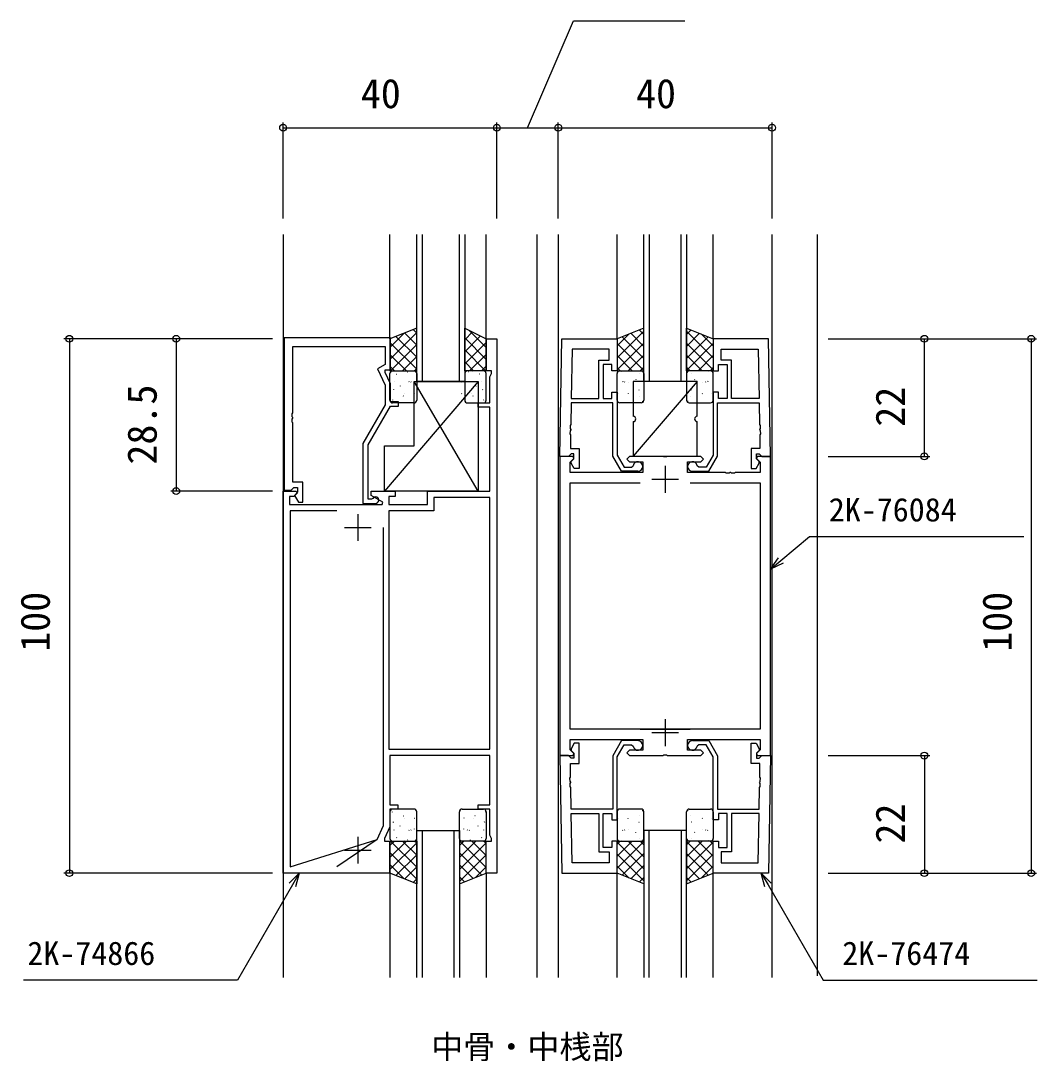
# Model space of a CAD drawing. Units: millimetres, scale not verified. Extents: x -437 to 438, y -681 to 679.
# Drawn here: x -95.8 to 94.4, y 100 to 294.7 of the extents above; entities that cross this region are included whole.
import ezdxf
from ezdxf.enums import TextEntityAlignment as Align

# ---------------------------------------------------------------- set-up
doc = ezdxf.new("R2010")
doc.units = ezdxf.units.MM
doc.header["$LTSCALE"] = 4
for name, color, linetype in [('0-1_USER1', 3, 'Continuous'), ('0-2_YKK_11', 7, 'Continuous'), ('0-3_YKK_12', 2, 'Continuous'), ('0-4_YKK_13', 4, 'Continuous'), ('0-6_YKK_D', 6, 'Continuous')]:
    doc.layers.add(name, color=color, linetype=linetype)
doc.styles.add('ＭＳ ゴシック', font='')
doc.styles.get('ＭＳ ゴシック').set_extended_font_data('MS Gothic')

msp = doc.modelspace()

# ---------------------------------------------------------------- linework, layer by layer
at = {"layer": '0-2_YKK_11'}
for p, q in [((24.8, 211.359), (24.8, 206.359)), ((22.3, 208.859), (27.3, 208.859)), ((-32.7, 202.359), (-32.7, 197.359)), ((-35.2, 199.859), (-30.2, 199.859)), ((24.8, 163.959), (24.8, 158.959)), ((22.3, 161.459), (27.3, 161.459)), ((-32.7, 141.959), (-32.7, 136.959)), ((-35.2, 139.459), (-30.2, 139.459))]:
    msp.add_line(p, q, dxfattribs=at)
for points in [[(-6.7, 235.159), (-6.7, 135.159), (-8.7, 135.159), (-8.7, 141.159), (-7.7, 141.159), (-7.7, 141.659), (-8, 142.303), (-8, 147.159), (-10.2, 147.159), (-10.2, 147.959), (-8, 147.959), (-8, 157.159), (-26.7, 157.159), (-26.7, 147.959), (-25.2, 147.959), (-25.2, 147.159), (-26.7, 147.159), (-26.7, 143.804), (-27.7, 141.659), (-27.7, 141.159), (-26.7, 141.159), (-26.7, 135.159), (-46.7, 135.159), (-46.7, 206.659), (-44.224, 206.659), (-44.064, 206.272), (-44.676, 205.659), (-45.5, 205.659), (-45.5, 204.159), (-28.156, 204.159), (-28.035, 204.609), (-30.2, 205.859), (-30.2, 206.659), (-25.7, 206.659), (-25.7, 205.659), (-26.9, 205.659), (-26.9, 204.159), (-19.7, 204.159), (-19.7, 206.659), (-8, 206.659)], [(-46.5, 235.359), (-46.5, 206.859), (-45.17, 206.859), (-44.87, 207.159), (-44.67, 207.359), (-44, 207.359), (-44, 206.433), (-44.574, 205.859), (-43.823, 204.559), (-43, 204.559), (-43, 208.359), (-44.87, 208.359), (-44.87, 219.401), (-44.99, 219.584), (-44.99, 220.134), (-44.87, 220.318), (-44.87, 220.401), (-44.99, 220.584), (-44.99, 221.134), (-44.87, 221.318), (-44.87, 233.729), (-27.6, 233.729), (-27.6, 230.359), (-29.02, 229.539), (-27.6, 226.493), (-27.6, 222.827), (-31.8, 215.553), (-31.8, 204.359), (-29.4, 204.359)], [(-29.899, 205.293), (-30.148, 205.159), (-30.8, 205.159), (-30.8, 215.285), (-26.6, 222.559), (-25.1, 222.559), (-25.1, 223.359), (-26.6, 223.359), (-26.6, 226.715), (-27.6, 228.859), (-27.6, 229.359), (-26.6, 229.359), (-26.6, 235.359), (-46.5, 235.359)], [(-8, 206.659), (-8, 222.359), (-10.2, 222.359), (-10.2, 223.159), (-8, 223.159), (-8, 228.016), (-7.7, 228.659), (-7.7, 229.159), (-8.7, 229.159), (-8.7, 235.159), (-6.7, 235.159)], [(5.1, 213.159), (5.484, 235.159), (15.8, 235.159), (15.8, 229.159), (14.8, 229.159), (14.8, 230.359), (13.2, 230.359), (13.2, 223.959), (14.8, 223.959), (14.8, 225.159), (15.8, 225.159), (15.8, 213.411), (17.1, 211.159), (18.516, 211.159), (18.812, 211.409)], [(44.5, 213.159), (44.116, 235.159), (33.8, 235.159), (33.8, 229.159), (34.8, 229.159), (34.8, 230.359), (36.4, 230.359), (36.4, 223.959), (34.8, 223.959), (34.8, 225.159), (33.8, 225.159), (33.8, 213.411), (32.5, 211.159), (31.083, 211.159), (30.787, 211.409)], [(19.7, 210.359), (16.638, 210.359), (15, 213.197), (15, 223.159), (7.204, 223.159), (7.134, 219.118), (7.011, 218.936), (7.001, 218.387), (7.118, 218.201), (7.116, 218.118), (6.993, 217.937), (6.984, 217.387), (7.1, 217.201), (7.056, 214.659), (8.7, 214.659), (8.7, 210.859), (7.8, 210.859), (7.2, 211.899), (7.2, 212.209), (7.7, 212.709), (7.7, 213.659), (7.229, 213.659), (7.029, 213.459), (6.729, 213.159), (5.1, 213.159)], [(29.9, 210.359), (32.961, 210.359), (34.6, 213.197), (34.6, 223.159), (42.395, 223.159), (42.465, 219.118), (42.588, 218.936), (42.598, 218.387), (42.481, 218.201), (42.483, 218.118), (42.606, 217.937), (42.615, 217.387), (42.499, 217.201), (42.543, 214.659), (40.9, 214.659), (40.9, 210.859), (41.8, 210.859), (42.4, 211.899), (42.4, 212.209), (41.9, 212.709), (41.9, 213.659), (42.37, 213.659), (42.57, 213.459), (42.87, 213.159), (44.5, 213.159)], [(5.1, 213.159), (5.1, 157.159), (7.576, 157.159), (7.736, 157.547), (7.03, 158.254), (7.03, 160.159), (20.6, 160.159), (20.6, 158.159), (18.1, 158.159), (17.6, 157.659), (18.1, 157.159), (24.342, 157.159), (24.525, 157.279), (25.075, 157.279), (25.258, 157.159), (31.5, 157.159), (32, 157.659), (31.5, 158.159), (29, 158.159), (29, 160.159), (42.57, 160.159), (42.57, 158.254), (41.864, 157.547), (42.024, 157.159), (44.5, 157.159), (44.5, 213.159), (42.024, 213.159), (41.864, 212.772), (42.57, 212.065), (42.57, 210.159), (37.958, 210.159), (37.775, 210.039), (37.225, 210.039), (37.042, 210.159), (36.958, 210.159), (36.775, 210.039), (36.225, 210.039), (36.042, 210.159), (29, 210.159), (29, 212.159)], [(29, 212.159), (31.5, 212.159), (32, 212.659), (31.5, 213.159), (25.258, 213.159), (25.075, 213.039), (24.525, 213.039), (24.342, 213.159), (18.1, 213.159), (17.6, 212.659), (18.1, 212.159), (20.6, 212.159), (20.6, 210.159), (7.03, 210.159), (7.03, 212.065), (7.736, 212.772), (7.576, 213.159), (5.1, 213.159)], [(20.126, 162.089), (7.03, 162.089), (7.03, 208.229), (20.126, 208.229)], [(29.474, 208.229), (42.57, 208.229), (42.57, 162.089), (20.126, 162.089), (29.474, 162.089)], [(-36.669, 202.959), (-45.4, 202.959), (-45.4, 136.359), (-29.123, 141.448), (-36.669, 136.359)], [(-29.123, 141.448), (-27.9, 144.07), (-27.9, 199.859)], [(19.699, 159.959), (16.637, 159.959), (14.999, 157.122), (14.999, 147.159), (7.204, 147.159), (7.133, 151.201), (7.01, 151.383), (7.001, 151.932), (7.117, 152.118), (7.116, 152.201), (6.993, 152.382), (6.983, 152.932), (7.1, 153.118), (7.056, 155.659), (8.699, 155.659), (8.699, 159.459), (7.799, 159.459), (7.199, 158.42), (7.199, 158.109), (7.699, 157.609), (7.699, 156.659), (7.229, 156.659), (7.029, 156.859), (6.729, 157.159), (5.099, 157.159)], [(29.899, 159.959), (32.961, 159.959), (34.599, 157.122), (34.599, 147.159), (42.394, 147.159), (42.465, 151.201), (42.588, 151.383), (42.598, 151.932), (42.481, 152.118), (42.482, 152.201), (42.605, 152.382), (42.615, 152.932), (42.498, 153.118), (42.543, 155.659), (40.899, 155.659), (40.899, 159.459), (41.799, 159.459), (42.399, 158.42), (42.399, 158.109), (41.899, 157.609), (41.899, 156.659), (42.369, 156.659), (42.569, 156.859), (42.869, 157.159), (44.499, 157.159)], [(5.099, 157.159), (5.483, 135.159), (15.799, 135.159), (15.799, 141.159), (14.799, 141.159), (14.799, 139.959), (13.199, 139.959), (13.199, 146.359), (14.799, 146.359), (14.799, 145.159), (15.799, 145.159), (15.799, 156.908), (17.099, 159.159), (18.516, 159.159), (18.812, 158.909)], [(44.499, 157.159), (44.115, 135.159), (33.799, 135.159), (33.799, 141.159), (34.799, 141.159), (34.799, 139.959), (36.399, 139.959), (36.399, 146.359), (34.799, 146.359), (34.799, 145.159), (33.799, 145.159), (33.799, 156.908), (32.499, 159.159), (31.082, 159.159), (30.786, 158.909)]]:
    msp.add_lwpolyline(points, dxfattribs=at)
for points in [[(7.38, 233.229), (7.218, 223.959), (12.4, 223.959), (12.4, 231.159), (14.3, 231.159), (14.3, 233.229)], [(42.219, 233.229), (42.381, 223.959), (37.2, 223.959), (37.2, 231.159), (35.3, 231.159), (35.3, 233.229)], [(-8, 158.359), (-8, 205.459), (-18.5, 205.459), (-18.5, 202.959), (-26.9, 202.959), (-26.9, 158.359)], [(7.38, 137.089), (7.218, 146.359), (12.399, 146.359), (12.399, 139.159), (14.299, 139.159), (14.299, 137.089)], [(42.218, 137.089), (42.38, 146.359), (37.199, 146.359), (37.199, 139.159), (35.299, 139.159), (35.299, 137.089)]]:
    msp.add_lwpolyline(points, close=True, dxfattribs=at)
for centre, radius, start, end in [((19.7, 211.259), 0.9, 270, 170.40594), ((29.9, 211.259), 0.9, 9.59406, 270), ((-29.4, 204.959), 0.6, 270.00003, 146.25104), ((19.699, 159.059), 0.9, 189.59406, 90), ((29.899, 159.059), 0.9, 90, 350.40594)]:
    msp.add_arc(centre, radius, start, end, dxfattribs=at)
at = {"layer": '0-3_YKK_12'}
for p, q in [((-46.7, 254.659), (-46.7, 115.659)), ((-26.7, 235.159), (-26.7, 254.659)), ((-21.701, 227.159), (-21.701, 254.659)), ((-20.701, 254.659), (-20.701, 227.159)), ((-13.701, 227.159), (-13.701, 254.659)), ((-8.7, 235.159), (-8.7, 254.659)), ((0.8, 254.659), (0.8, 115.659)), ((4.8, 254.659), (4.8, 115.659)), ((15.8, 235.159), (15.8, 254.659)), ((20.8, 227.169), (20.8, 254.659)), ((21.8, 254.659), (21.8, 227.169)), ((27.8, 227.169), (27.8, 254.659)), ((33.8, 235.159), (33.8, 254.659)), ((44.8, 115.659), (44.8, 254.659)), ((53.3, 115.956), (53.3, 254.659)), ((-20.7, 143.163), (-20.7, 115.659)), ((-14.7, 115.659), (-14.7, 143.163)), ((20.8, 143.15), (20.8, 115.659)), ((21.8, 115.659), (21.8, 143.15)), ((27.8, 143.15), (27.8, 115.659)), ((-26.7, 135.159), (-26.7, 115.659)), ((-8.7, 135.159), (-8.7, 115.659)), ((15.8, 115.659), (15.8, 135.159)), ((33.8, 115.659), (33.8, 135.159))]:
    msp.add_line(p, q, dxfattribs=at)
for points in [[(-12.701, 254.659), (-12.701, 227.159), (-21.701, 227.159)], [(28.8, 254.659), (28.8, 227.169), (20.8, 227.169)], [(-21.7, 115.659), (-21.7, 143.163), (-13.7, 143.163), (-13.7, 115.659)], [(28.8, 115.659), (28.8, 143.15), (20.8, 143.15)]]:
    msp.add_lwpolyline(points, dxfattribs=at)
at = {"layer": '0-4_YKK_13'}
for p, q in [((-21.7, 236.306), (-26.7, 231.306)), ((-24.02, 236.231), (-26.7, 233.551)), ((-25.572, 235.611), (-21.7, 231.739)), ((-23.968, 236.252), (-21.7, 233.984)), ((-22.365, 236.894), (-21.7, 236.229)), ((-11.25, 236.434), (-12.7, 234.984)), ((-9.753, 235.686), (-12.7, 232.739)), ((-11.916, 236.767), (-8.7, 233.551)), ((20.8, 236.571), (15.8, 231.571)), ((18.055, 236.071), (15.8, 233.816)), ((18.35, 236.189), (20.8, 233.739)), ((19.953, 236.83), (20.8, 235.984)), ((29.647, 236.83), (28.8, 235.984)), ((28.8, 236.571), (33.8, 231.571)), ((31.25, 236.189), (28.8, 233.739)), ((31.545, 236.071), (33.8, 233.816)), ((-26.7, 234.494), (-21.7, 229.494)), ((-21.7, 234.061), (-26.602, 229.159)), ((-12.7, 235.306), (-8.7, 231.306)), ((-8.7, 234.494), (-12.7, 230.494)), ((20.8, 234.326), (15.8, 229.326)), ((15.8, 234.249), (20.8, 229.249)), ((16.746, 235.548), (20.8, 231.494)), ((32.854, 235.548), (28.8, 231.494)), ((28.8, 234.326), (33.8, 229.326)), ((33.8, 234.249), (28.8, 229.249)), ((-26.7, 232.249), (-23.611, 229.159)), ((-21.7, 231.816), (-24.357, 229.159)), ((-12.7, 233.061), (-8.798, 229.159)), ((-8.7, 232.249), (-11.789, 229.159)), ((15.8, 232.003), (18.634, 229.169)), ((20.8, 232.081), (17.888, 229.169)), ((28.8, 232.081), (31.712, 229.169)), ((33.8, 232.003), (30.966, 229.169)), ((-26.7, 230.004), (-25.856, 229.159)), ((-12.7, 230.816), (-11.043, 229.159)), ((-8.7, 230.004), (-9.544, 229.159)), ((15.8, 229.758), (16.389, 229.169)), ((20.8, 229.836), (20.133, 229.169)), ((28.8, 229.836), (29.467, 229.169)), ((33.8, 229.758), (33.211, 229.169)), ((-26.7, 223.659), (-26.7, 228.659)), ((-26.2, 229.159), (-22.2, 229.159)), ((-25.465, 228.539), (-25.422, 228.515)), ((-24.073, 229.065), (-24.066, 229.057)), ((-23.389, 228.971), (-23.345, 228.947)), ((-21.7, 229.571), (-22.112, 229.159)), ((-21.7, 228.659), (-21.7, 223.659)), ((-12.7, 228.659), (-12.7, 223.659)), ((-9.2, 229.159), (-12.2, 229.159)), ((-12.011, 228.971), (-12.055, 228.947)), ((-11.327, 229.065), (-11.334, 229.057)), ((-9.935, 228.539), (-9.978, 228.515)), ((-8.7, 223.659), (-8.7, 228.659)), ((15.8, 223.669), (15.8, 228.669)), ((16.3, 229.169), (20.3, 229.169)), ((16.611, 228.981), (16.655, 228.957)), ((19.922, 228.629), (19.928, 228.621)), ((20.8, 228.669), (20.8, 223.669)), ((28.8, 228.669), (28.8, 223.669)), ((33.3, 229.169), (29.3, 229.169)), ((29.678, 228.629), (29.672, 228.621)), ((32.989, 228.981), (32.945, 228.957)), ((33.8, 223.669), (33.8, 228.669)), ((-10.2, 227.157), (-27.7, 206.658)), ((-25.892, 227.082), (-25.885, 227.075)), ((-24.822, 226.347), (-24.778, 226.323)), ((-23.174, 227.192), (-23.128, 227.104)), ((-22.798, 227.081), (-22.754, 227.057)), ((-10.2, 206.658), (-22.2, 227.157)), ((-22.131, 226.897), (-22.125, 226.89)), ((-13.269, 226.897), (-13.275, 226.89)), ((-12.602, 227.081), (-12.646, 227.057)), ((-12.226, 227.192), (-12.272, 227.104)), ((-10.578, 226.347), (-10.622, 226.323)), ((-9.508, 227.082), (-9.515, 227.075)), ((16.826, 227.202), (16.872, 227.114)), ((17.202, 227.091), (17.246, 227.067)), ((17.869, 226.907), (17.875, 226.899)), ((30.8, 227.169), (18.8, 213.169)), ((19.279, 227.523), (19.323, 227.499)), ((30.321, 227.523), (30.277, 227.499)), ((31.731, 226.907), (31.725, 226.899)), ((32.398, 227.091), (32.354, 227.067)), ((32.774, 227.202), (32.728, 227.114)), ((-26.064, 225.668), (-26.017, 225.579)), ((-24.231, 224.457), (-24.187, 224.433)), ((-23.917, 224.877), (-23.911, 224.87)), ((-22.155, 224.89), (-22.111, 224.866)), ((-13.245, 224.89), (-13.289, 224.866)), ((-11.483, 224.877), (-11.489, 224.87)), ((-11.169, 224.457), (-11.213, 224.433)), ((-9.336, 225.668), (-9.383, 225.579)), ((15.8, 224.45), (15.813, 224.443)), ((16.083, 224.887), (16.089, 224.879)), ((17.845, 224.899), (17.889, 224.875)), ((19.87, 225.634), (19.914, 225.61)), ((20.077, 224.441), (20.084, 224.434)), ((29.523, 224.441), (29.516, 224.434)), ((29.73, 225.634), (29.686, 225.61)), ((31.755, 224.899), (31.711, 224.875)), ((33.517, 224.887), (33.511, 224.879)), ((33.8, 224.45), (33.787, 224.443)), ((-26.256, 223.723), (-26.212, 223.699)), ((-22.2, 223.159), (-26.2, 223.159)), ((-12.2, 223.159), (-9.2, 223.159)), ((-9.144, 223.723), (-9.188, 223.699)), ((20.3, 223.169), (16.3, 223.169)), ((20.513, 223.442), (20.557, 223.418)), ((29.087, 223.442), (29.043, 223.418)), ((29.3, 223.169), (33.3, 223.169)), ((18.8, 219.669), (18.8, 213.169)), ((-26.7, 146.663), (-26.7, 141.663)), ((-26.256, 146.599), (-26.212, 146.623)), ((-22.2, 147.163), (-26.2, 147.163)), ((-21.7, 141.663), (-21.7, 146.663)), ((-13.7, 141.663), (-13.7, 146.663)), ((-13.2, 147.163), (-9.2, 147.163)), ((-8.744, 146.599), (-8.788, 146.623)), ((-8.7, 146.663), (-8.7, 141.663)), ((15.8, 146.65), (15.8, 141.65)), ((20.3, 147.15), (16.3, 147.15)), ((20.513, 146.877), (20.557, 146.901)), ((20.8, 141.65), (20.8, 146.65)), ((28.8, 141.65), (28.8, 146.65)), ((29.086, 146.877), (29.042, 146.901)), ((29.3, 147.15), (33.3, 147.15)), ((33.8, 146.65), (33.8, 141.65)), ((-26.064, 144.655), (-26.017, 144.743)), ((-24.231, 145.865), (-24.187, 145.889)), ((-23.917, 145.445), (-23.911, 145.453)), ((-22.155, 145.433), (-22.111, 145.457)), ((-12.845, 145.433), (-12.889, 145.457)), ((-11.083, 145.445), (-11.089, 145.453)), ((-10.769, 145.865), (-10.813, 145.889)), ((-8.936, 144.655), (-8.983, 144.743)), ((15.8, 145.869), (15.812, 145.876)), ((16.082, 145.432), (16.089, 145.439)), ((17.845, 145.419), (17.889, 145.443)), ((19.87, 144.685), (19.914, 144.709)), ((20.077, 145.878), (20.083, 145.885)), ((29.522, 145.878), (29.516, 145.885)), ((29.729, 144.685), (29.685, 144.709)), ((31.754, 145.419), (31.71, 145.443)), ((33.517, 145.432), (33.51, 145.439)), ((33.8, 145.869), (33.787, 145.876)), ((-25.892, 143.24), (-25.885, 143.248)), ((-24.822, 143.975), (-24.778, 143.999)), ((-23.174, 143.13), (-23.128, 143.218)), ((-22.798, 143.241), (-22.754, 143.265)), ((-22.131, 143.425), (-22.125, 143.433)), ((-12.869, 143.425), (-12.875, 143.433)), ((-12.202, 143.241), (-12.246, 143.265)), ((-11.826, 143.13), (-11.872, 143.218)), ((-10.178, 143.975), (-10.222, 143.999)), ((-9.108, 143.24), (-9.115, 143.248)), ((16.825, 143.117), (16.872, 143.205)), ((17.202, 143.228), (17.246, 143.252)), ((17.868, 143.412), (17.875, 143.42)), ((19.278, 142.795), (19.322, 142.819)), ((30.321, 142.795), (30.277, 142.819)), ((31.731, 143.412), (31.724, 143.42)), ((32.397, 143.228), (32.353, 143.252)), ((32.774, 143.117), (32.727, 143.205)), ((-26.7, 140.319), (-25.856, 141.163)), ((-26.7, 138.074), (-23.611, 141.163)), ((-26.7, 135.829), (-21.7, 140.829)), ((-21.7, 136.261), (-26.602, 141.163)), ((-26.2, 141.163), (-22.2, 141.163)), ((-25.465, 141.784), (-25.422, 141.808)), ((-21.7, 138.506), (-24.357, 141.163)), ((-24.073, 141.258), (-24.066, 141.265)), ((-23.389, 141.351), (-23.345, 141.375)), ((-21.7, 140.751), (-22.112, 141.163)), ((-13.7, 140.351), (-12.888, 141.163)), ((-13.7, 138.106), (-10.643, 141.163)), ((-13.7, 135.861), (-8.7, 140.861)), ((-8.7, 136.229), (-13.634, 141.163)), ((-9.2, 141.163), (-13.2, 141.163)), ((-11.611, 141.351), (-11.655, 141.375)), ((-8.7, 138.474), (-11.389, 141.163)), ((-10.927, 141.258), (-10.934, 141.265)), ((-9.535, 141.784), (-9.578, 141.808)), ((-8.7, 140.719), (-9.144, 141.163)), ((15.8, 140.56), (16.389, 141.15)), ((15.8, 138.315), (18.634, 141.15)), ((15.8, 136.07), (20.8, 141.07)), ((20.8, 135.993), (15.8, 140.993)), ((16.3, 141.15), (20.3, 141.15)), ((16.611, 141.338), (16.655, 141.362)), ((20.8, 138.238), (17.888, 141.15)), ((19.921, 141.69), (19.928, 141.698)), ((20.8, 140.483), (20.133, 141.15)), ((28.8, 140.483), (29.466, 141.15)), ((28.8, 138.238), (31.711, 141.15)), ((33.8, 136.07), (28.8, 141.07)), ((28.8, 135.993), (33.8, 140.993)), ((33.3, 141.15), (29.3, 141.15)), ((29.678, 141.69), (29.671, 141.698)), ((33.8, 138.315), (30.965, 141.15)), ((32.988, 141.338), (32.945, 141.362)), ((33.8, 140.56), (33.21, 141.15)), ((-21.7, 134.016), (-26.7, 139.016)), ((-25.572, 134.712), (-21.7, 138.584)), ((-9.542, 134.826), (-13.7, 138.984)), ((-13.7, 133.616), (-8.7, 138.616)), ((20.8, 133.748), (15.8, 138.748)), ((16.746, 134.771), (20.8, 138.825)), ((32.853, 134.771), (28.8, 138.825)), ((28.8, 133.748), (33.8, 138.748)), ((-24.02, 134.091), (-26.7, 136.771)), ((-23.968, 134.07), (-21.7, 136.338)), ((-11.146, 134.185), (-13.7, 136.738)), ((-10.713, 134.358), (-8.7, 136.371)), ((18.055, 134.248), (15.8, 136.503)), ((18.349, 134.13), (20.8, 136.58)), ((31.25, 134.13), (28.8, 136.58)), ((31.544, 134.248), (33.8, 136.503)), ((-12.75, 133.543), (-13.7, 134.493)), ((19.953, 133.488), (20.8, 134.335)), ((29.646, 133.488), (28.8, 134.335)), ((-22.365, 133.429), (-21.7, 134.093))]:
    msp.add_line(p, q, dxfattribs=at)
for points in [[(-21.7, 237.159), (-26.7, 235.159), (-26.7, 229.159), (-21.7, 229.159)], [(-12.7, 237.159), (-8.7, 235.159), (-8.7, 229.159), (-12.7, 229.159)], [(20.8, 237.169), (15.8, 235.169), (15.8, 229.169), (20.8, 229.169)], [(28.8, 237.169), (33.8, 235.169), (33.8, 229.169), (28.8, 229.169)], [(-22.2, 227.157), (-10.2, 227.157), (-10.2, 206.658), (-27.7, 206.658), (-27.7, 215.158), (-22.2, 215.158)], [(-21.7, 133.163), (-26.7, 135.163), (-26.7, 141.163), (-21.7, 141.163)], [(-13.7, 133.163), (-8.7, 135.163), (-8.7, 141.163), (-13.7, 141.163)], [(20.8, 133.15), (15.8, 135.15), (15.8, 141.15), (20.8, 141.15)], [(28.8, 133.15), (33.8, 135.15), (33.8, 141.15), (28.8, 141.15)]]:
    msp.add_lwpolyline(points, close=True, dxfattribs=at)
for points in [[(30.8, 220.669), (30.8, 227.169), (18.8, 227.169), (18.8, 220.669)], [(18.8, 213.169), (30.8, 213.169), (30.8, 219.669)]]:
    msp.add_lwpolyline(points, dxfattribs=at)
for centre, start, end in [((-26.2, 228.659), 90, 180), ((-22.2, 228.659), 0, 90), ((-12.2, 228.659), 90, 180), ((-9.2, 228.659), 0, 90), ((16.3, 228.669), 90, 180), ((20.3, 228.669), 0, 90), ((29.3, 228.669), 90, 180), ((33.3, 228.669), 0, 90), ((-26.2, 223.659), 180, 270), ((-22.2, 223.659), 270, 0), ((-12.2, 223.659), 180, 270), ((-9.2, 223.659), 270, 0), ((16.3, 223.669), 180, 270), ((20.3, 223.669), 270, 0), ((29.3, 223.669), 180, 270), ((33.3, 223.669), 270, 0), ((18.8, 220.169), 270, 90), ((30.8, 220.169), 90, 270), ((-26.2, 146.663), 90, 180), ((-22.2, 146.663), 0, 90), ((-13.2, 146.663), 90, 180), ((-9.2, 146.663), 0, 90), ((16.3, 146.65), 90, 180), ((20.3, 146.65), 0, 90), ((29.3, 146.65), 90, 180), ((33.3, 146.65), 0, 90), ((-26.2, 141.663), 180, 270), ((-22.2, 141.663), 270, 0), ((-13.2, 141.663), 180, 270), ((-9.2, 141.663), 270, 0), ((16.3, 141.65), 180, 270), ((20.3, 141.65), 270, 0), ((29.3, 141.65), 180, 270), ((33.3, 141.65), 270, 0)]:
    msp.add_arc(centre, 0.5, start, end, dxfattribs=at)
at = {"layer": '0-6_YKK_D'}
for p, q in [((-46.7, 257.659), (-46.7, 275.659)), ((-46.7, 274.659), (-6.7, 274.659)), ((-6.7, 257.659), (-6.7, 275.659)), ((-6.7, 257.659), (-6.7, 275.659)), ((-6.7, 274.659), (4.8, 274.659)), ((4.8, 257.659), (4.8, 275.659)), ((4.8, 257.659), (4.8, 275.659)), ((4.8, 274.659), (44.8, 274.659)), ((44.8, 257.659), (44.8, 275.659)), ((-48.7, 235.159), (-87.7, 235.159)), ((-86.7, 235.159), (-86.7, 135.159)), ((-48.7, 235.159), (-67.7, 235.159)), ((-66.7, 235.159), (-66.7, 206.659)), ((55.3, 235.159), (74.3, 235.159)), ((55.3, 235.159), (94.3, 235.159)), ((73.3, 213.159), (73.3, 235.159)), ((93.3, 235.159), (93.3, 135.159)), ((55.3, 213.159), (74.3, 213.159)), ((-48.7, 206.659), (-67.7, 206.659)), ((55.3, 157.159), (74.3, 157.159)), ((73.3, 157.159), (73.3, 135.159)), ((-48.7, 135.159), (-87.7, 135.159)), ((55.3, 135.159), (74.3, 135.159)), ((55.3, 135.159), (94.3, 135.159))]:
    msp.add_line(p, q, dxfattribs=at)
for points in [[(-0.95, 274.659), (7.632, 294.659), (28.507, 294.659)], [(44.5, 192.027), (46.453, 193.666), (51.808, 198.159), (91.887, 198.159)], [(46.893, 193.143), (44.5, 192.027), (46.014, 194.19)], [(-43.675, 135.159), (-44.95, 132.951), (-55.222, 115.159), (-95.301, 115.159)], [(-45.542, 133.293), (-43.675, 135.159), (-44.359, 132.609)], [(43.472, 132.609), (42.789, 135.159), (44.656, 133.293)], [(42.789, 135.159), (44.064, 132.951), (54.336, 115.159), (94.415, 115.159)]]:
    msp.add_lwpolyline(points, dxfattribs=at)
for centre in [(-46.7, 274.659), (-6.7, 274.659), (-6.7, 274.659), (4.8, 274.659), (4.8, 274.659), (44.8, 274.659), (-86.7, 235.159), (-66.7, 235.159), (73.3, 235.159), (93.3, 235.159), (73.3, 213.159), (-66.7, 206.659), (73.3, 157.159), (-86.7, 135.159), (73.3, 135.159), (93.3, 135.159)]:
    msp.add_circle(centre, 0.637, dxfattribs=at)

# ---------------------------------------------------------------- texts
at = {"layer": '0-1_USER1', "style": 'ＭＳ ゴシック'}
msp.add_text('中骨・中桟部', height=4.399, dxfattribs=at).set_placement((-18.99, 99.147), align=Align.BOTTOM_LEFT)
at = {"layer": '0-6_YKK_D', "style": 'ＭＳ ゴシック'}
for s, height, p in [('40', 5.499, (-32.155, 276.659)), ('40', 5.499, (19.345, 276.659)), ('2K-76084', 4.399, (55.415, 199.659)), ('2K-74866', 4.399, (-94.557, 116.659)), ('2K-76474', 4.399, (57.943, 116.659))]:
    msp.add_text(s, height=height, dxfattribs=at).set_placement(p, align=Align.BOTTOM_LEFT)
for s, p in [('28.5', (-68.7, 211.62)), ('22', (71.3, 218.705)), ('100', (-88.7, 176.594)), ('100', (91.3, 176.594)), ('22', (71.3, 140.705))]:
    msp.add_text(s, height=5.499, rotation=90, dxfattribs=at).set_placement(p, align=Align.BOTTOM_LEFT)

doc.saveas('drawing.dxf')
